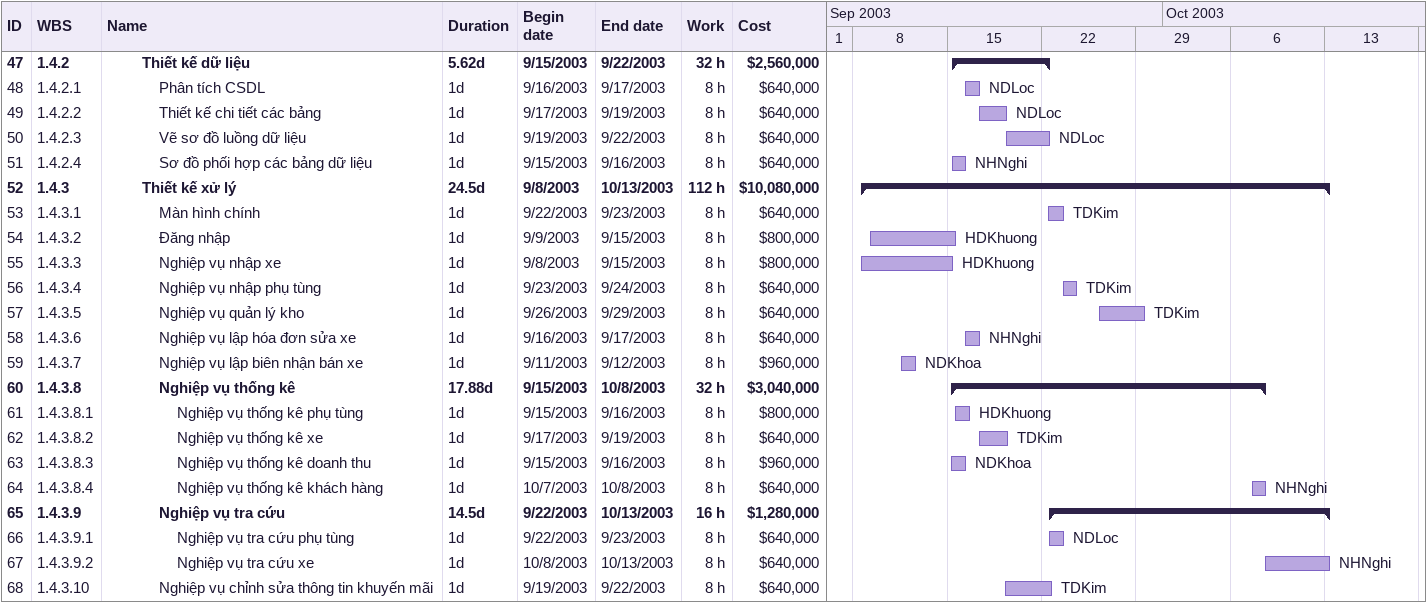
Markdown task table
| ID | WBS | Task | Duration | Start | Finish | Resources | Work (h) | Cost ($) |
|---|---|---|---|---|---|---|---|---|
| 47 | 1.4.2 | **Thiết kế dữ liệu** | 5.62d | 2003-09-15 | 2003-09-22 |  | 32 | 2560000 |
| 48 | 1.4.2.1 | Phân tích CSDL | 1d | 2003-09-16 | 2003-09-17 | NDLoc | 8 | 640000 |
| 49 | 1.4.2.2 | Thiết kế chi tiết các bảng | 1d | 2003-09-17 | 2003-09-19 | NDLoc | 8 | 640000 |
| 50 | 1.4.2.3 | Vẽ sơ đồ luồng dữ liệu | 1d | 2003-09-19 | 2003-09-22 | NDLoc | 8 | 640000 |
| 51 | 1.4.2.4 | Sơ đồ phối hợp các bảng dữ liệu | 1d | 2003-09-15 | 2003-09-16 | NHNghi | 8 | 640000 |
| 52 | 1.4.3 | **Thiết kế xử lý** | 24.5d | 2003-09-08 | 2003-10-13 |  | 112 | 10080000 |
| 53 | 1.4.3.1 | Màn hình chính | 1d | 2003-09-22 | 2003-09-23 | TDKim | 8 | 640000 |
| 54 | 1.4.3.2 | Đăng nhập | 1d | 2003-09-09 | 2003-09-15 | HDKhuong | 8 | 800000 |
| 55 | 1.4.3.3 | Nghiệp vụ nhập xe | 1d | 2003-09-08 | 2003-09-15 | HDKhuong | 8 | 800000 |
| 56 | 1.4.3.4 | Nghiệp vụ nhập phụ tùng | 1d | 2003-09-23 | 2003-09-24 | TDKim | 8 | 640000 |
| 57 | 1.4.3.5 | Nghiệp vụ quản lý kho | 1d | 2003-09-26 | 2003-09-29 | TDKim | 8 | 640000 |
| 58 | 1.4.3.6 | Nghiệp vụ lập hóa đơn sửa xe | 1d | 2003-09-16 | 2003-09-17 | NHNghi | 8 | 640000 |
| 59 | 1.4.3.7 | Nghiệp vụ lập biên nhận bán xe | 1d | 2003-09-11 | 2003-09-12 | NDKhoa | 8 | 960000 |
| 60 | 1.4.3.8 | **Nghiệp vụ thống kê** | 17.88d | 2003-09-15 | 2003-10-08 |  | 32 | 3040000 |
| 61 | 1.4.3.8.1 | Nghiệp vụ thống kê phụ tùng | 1d | 2003-09-15 | 2003-09-16 | HDKhuong | 8 | 800000 |
| 62 | 1.4.3.8.2 | Nghiệp vụ thống kê xe | 1d | 2003-09-17 | 2003-09-19 | TDKim | 8 | 640000 |
| 63 | 1.4.3.8.3 | Nghiệp vụ thống kê doanh thu | 1d | 2003-09-15 | 2003-09-16 | NDKhoa | 8 | 960000 |
| 64 | 1.4.3.8.4 | Nghiệp vụ thống kê khách hàng | 1d | 2003-10-07 | 2003-10-08 | NHNghi | 8 | 640000 |
| 65 | 1.4.3.9 | **Nghiệp vụ tra cứu** | 14.5d | 2003-09-22 | 2003-10-13 |  | 16 | 1280000 |
| 66 | 1.4.3.9.1 | Nghiệp vụ tra cứu phụ tùng | 1d | 2003-09-22 | 2003-09-23 | NDLoc | 8 | 640000 |
| 67 | 1.4.3.9.2 | Nghiệp vụ tra cứu xe | 1d | 2003-10-08 | 2003-10-13 | NHNghi | 8 | 640000 |
| 68 | 1.4.3.10 | Nghiệp vụ chỉnh sửa thông tin khuyến mãi | 1d | 2003-09-19 | 2003-09-22 | TDKim | 8 | 640000 |
